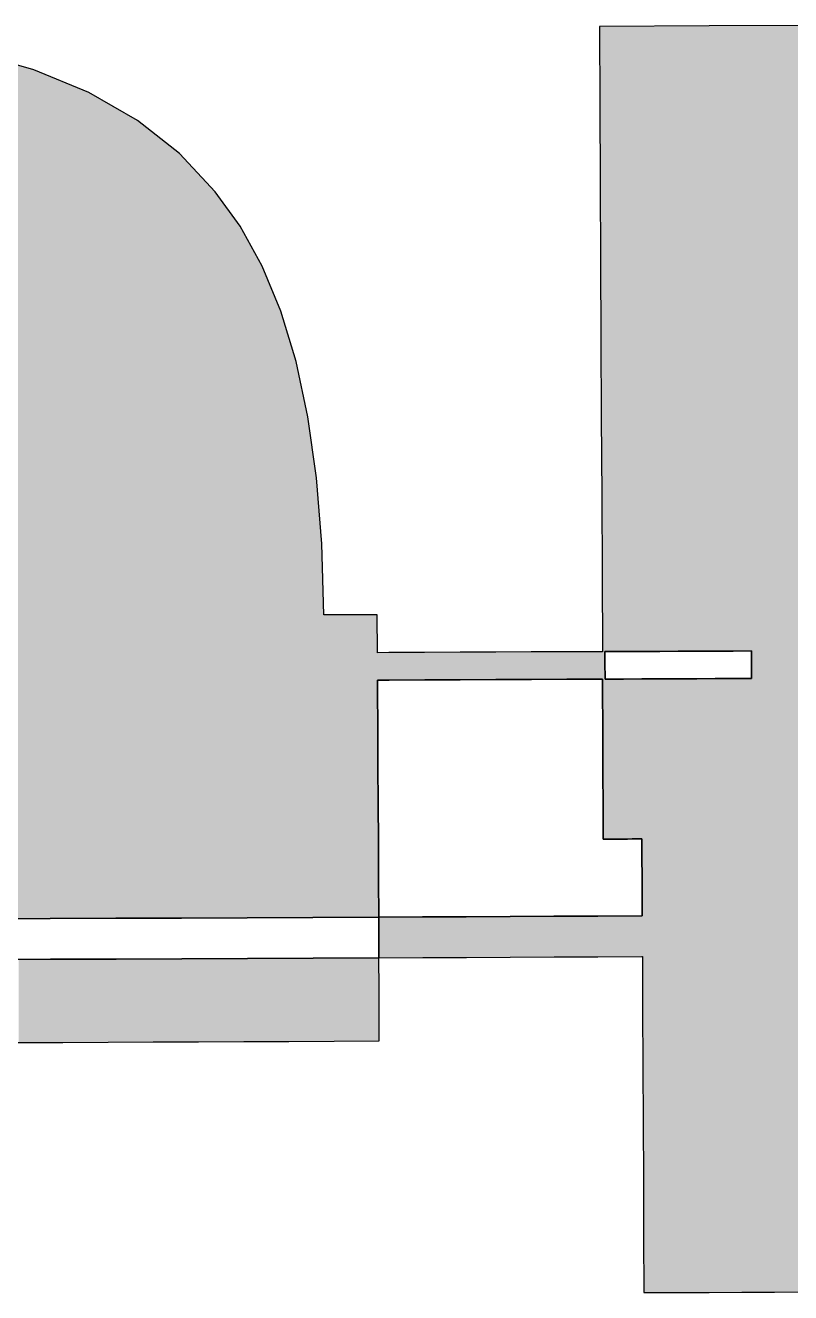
# Model space of a CAD drawing. Extents: x 4.5 to 35.8, y -15.7 to -10.4.
# Drawn here: x 8.48 to 11.63, y -15.72 to -10.49 of the extents above; entities that cross this region are included whole.
import ezdxf

# ---------------------------------------------------------------- set-up
doc = ezdxf.new("R2010")
doc.units = 0
doc.layers.add('LAYER_1', color=7, linetype='CONTINUOUS')

# ---------------------------------------------------------------- blocks, each defined once
blk = doc.blocks.new('*U3')
at = {"layer": 'LAYER_1', "color": 7}
for points in [[(8.5785, -14.6881), (8.4478, -14.3456), (8.5785, -14.345)], [(8.4478, -14.6887), (8.4478, -14.3456), (8.5785, -14.6881)], [(8.6301, -14.6879), (8.5785, -14.345), (8.6301, -14.3448)], [(8.5785, -14.6881), (8.5785, -14.345), (8.6301, -14.6879)], [(8.8166, -14.687), (8.6301, -14.3448), (8.8166, -14.3439)], [(8.6301, -14.6879), (8.6301, -14.3448), (8.8166, -14.687)], [(8.8497, -14.6869), (8.8166, -14.3439), (8.8497, -14.3438)], [(8.8166, -14.687), (8.8166, -14.3439), (8.8497, -14.6869)], [(9.0031, -14.6862), (8.8497, -14.3438), (9.0031, -14.3431)], [(8.8497, -14.6869), (8.8497, -14.3438), (9.0031, -14.6862)], [(9.1208, -14.6857), (9.0031, -14.3431), (9.1208, -14.3425)], [(9.0031, -14.6862), (9.0031, -14.3431), (9.1208, -14.6857)], [(9.1896, -14.6853), (9.1208, -14.3425), (9.1896, -14.3422)], [(9.1208, -14.6857), (9.1208, -14.3425), (9.1896, -14.6853)], [(9.3761, -14.6845), (9.1896, -14.3422), (9.3761, -14.3413)], [(9.1896, -14.6853), (9.1896, -14.3422), (9.3761, -14.6845)], [(9.3761, -14.6845), (9.3761, -14.3413), (9.392, -14.6844)], [(9.392, -14.6844), (9.3761, -14.3413), (9.392, -14.3413)], [(9.5627, -14.6837), (9.392, -14.3413), (9.5627, -14.3405)], [(9.392, -14.6844), (9.392, -14.3413), (9.5627, -14.6837)], [(9.6631, -14.6832), (9.5627, -14.3405), (9.6631, -14.34)], [(9.5627, -14.6837), (9.5627, -14.3405), (9.6631, -14.6832)], [(9.7492, -14.6828), (9.6631, -14.34), (9.7492, -14.3396)], [(9.6631, -14.6832), (9.6631, -14.34), (9.7492, -14.6828)], [(9.9343, -14.682), (9.7492, -14.3396), (9.9343, -14.3388)], [(9.7492, -14.6828), (9.7492, -14.3396), (9.9343, -14.682)], [(9.9343, -14.682), (9.9343, -14.3388), (9.9344, -14.682)], [(9.9344, -14.682), (9.9343, -14.3388), (9.9344, -14.3817)], [(9.9344, -14.682), (9.9344, -14.3817), (9.9346, -14.682)], [(9.9346, -14.682), (9.9344, -14.3817), (9.9346, -14.4246)], [(9.9346, -14.682), (9.9346, -14.4246), (9.9348, -14.682)], [(9.9348, -14.682), (9.9346, -14.4246), (9.9348, -14.4675)], [(9.9348, -14.682), (9.9348, -14.4675), (9.935, -14.682)], [(9.935, -14.682), (9.9348, -14.4675), (9.935, -14.5104)], [(9.935, -14.682), (9.935, -14.5104), (9.9352, -14.682)], [(9.9352, -14.682), (9.935, -14.5104), (9.9352, -14.5533)], [(9.9352, -14.682), (9.9352, -14.5533), (9.9353, -14.682)], [(9.9353, -14.682), (9.9352, -14.5533), (9.9353, -14.5962)], [(9.9353, -14.682), (9.9353, -14.5962), (9.9355, -14.682)], [(9.9355, -14.682), (9.9353, -14.5962), (9.9355, -14.6391)], [(9.9355, -14.682), (9.9355, -14.6391), (9.9357, -14.682)]]:
    blk.add_solid(points, dxfattribs=at)
blk = doc.blocks.new('*U4')
at = {"layer": 'LAYER_1', "color": 7}
for points in [[(10.8462, -10.816), (10.8448, -10.4933), (10.8462, -10.4933)], [(10.8462, -10.816), (10.8462, -10.4933), (10.8477, -11.1387)], [(10.8477, -11.1387), (10.8462, -10.4933), (10.8477, -10.4933)], [(10.8477, -11.1387), (10.8477, -10.4933), (10.8491, -11.4614)], [(10.8491, -11.4614), (10.8477, -10.4933), (10.8491, -10.4933)], [(10.8491, -11.4614), (10.8491, -10.4933), (10.8506, -11.7841)], [(10.8506, -11.7841), (10.8491, -10.4933), (10.8506, -10.4933)], [(10.8506, -11.7841), (10.8506, -10.4933), (10.852, -12.1068)], [(10.852, -12.1068), (10.8506, -10.4933), (10.852, -10.4933)], [(10.8535, -12.4295), (10.852, -10.4933), (10.8535, -10.4932)], [(10.852, -12.1068), (10.852, -10.4933), (10.8535, -12.4295)], [(10.8535, -12.4295), (10.8535, -10.4932), (10.8549, -12.7522)], [(10.8549, -12.7522), (10.8535, -10.4932), (10.8549, -10.4932)], [(10.8549, -12.7522), (10.8549, -10.4932), (10.8564, -13.0749)], [(10.8564, -13.0749), (10.8549, -10.4932), (10.8564, -10.4932)], [(10.8564, -13.1881), (10.8564, -10.4932), (10.8569, -13.1881)], [(10.8569, -13.1881), (10.8564, -10.4932), (10.8569, -10.4932)], [(10.8569, -13.1881), (10.8569, -10.4932), (10.8573, -13.2707)], [(10.8573, -13.2707), (10.8569, -10.4932), (10.8573, -10.4932)], [(10.8573, -13.2707), (10.8573, -10.4932), (10.8576, -13.3533)], [(10.8576, -13.3533), (10.8573, -10.4932), (10.8576, -10.4932)], [(10.8576, -13.3533), (10.8576, -10.4932), (10.858, -13.4359)], [(10.858, -13.4359), (10.8576, -10.4932), (10.858, -10.4932)], [(10.858, -13.4359), (10.858, -10.4932), (10.8584, -13.5184)], [(10.8584, -13.5184), (10.858, -10.4932), (10.8584, -10.4932)], [(10.8584, -13.5184), (10.8584, -10.4932), (10.8588, -13.601)], [(10.8588, -13.601), (10.8584, -10.4932), (10.8588, -10.4932)], [(10.8588, -13.601), (10.8588, -10.4932), (10.8592, -13.6836)], [(10.8592, -13.6836), (10.8588, -10.4932), (10.8592, -10.4932)], [(10.8592, -13.6836), (10.8592, -10.4932), (10.8595, -13.7662)], [(10.8595, -13.7662), (10.8592, -10.4932), (10.8595, -10.4932)], [(10.8595, -13.7662), (10.8595, -10.4932), (10.8599, -13.8488)], [(10.8599, -13.8488), (10.8595, -10.4932), (10.8599, -10.4932)], [(10.8599, -13.8488), (10.8599, -10.4932), (10.8666, -13.8487)], [(10.8666, -13.8487), (10.8599, -10.4932), (10.8666, -10.4932)], [(10.8666, -13.0746), (10.8666, -10.4932), (10.8668, -13.0746)], [(10.8668, -13.0746), (10.8666, -10.4932), (10.8668, -10.4932)], [(10.8668, -13.0746), (10.8668, -10.4932), (10.8668, -13.0746)], [(10.8668, -13.0746), (10.8668, -10.4932), (10.8668, -10.4932)], [(10.8668, -13.0746), (10.8668, -10.4932), (10.867, -13.0746)], [(10.867, -13.0746), (10.8668, -10.4932), (10.867, -10.4932)], [(10.867, -13.0746), (10.867, -10.4932), (10.867, -13.0746)], [(10.867, -13.0746), (10.867, -10.4932), (10.867, -10.4932)], [(10.867, -13.0746), (10.867, -10.4932), (10.8671, -13.0746)], [(10.8671, -13.0746), (10.867, -10.4932), (10.8671, -10.4932)], [(10.8671, -13.0746), (10.8671, -10.4932), (10.8673, -13.0746)], [(10.8673, -13.0746), (10.8671, -10.4932), (10.8673, -10.4932)], [(10.8673, -13.0746), (10.8673, -10.4932), (10.8673, -13.0746)], [(10.8673, -13.0746), (10.8673, -10.4932), (10.8673, -10.4932)], [(10.8673, -13.0746), (10.8673, -10.4932), (10.8674, -13.0746)], [(10.8674, -13.0746), (10.8673, -10.4932), (10.8674, -10.4932)], [(10.8798, -13.0746), (10.8674, -10.4932), (10.8798, -10.4931)], [(10.8674, -13.0746), (10.8674, -10.4932), (10.8798, -13.0746)], [(10.8997, -13.0745), (10.8798, -10.4931), (10.8997, -10.493)], [(10.8798, -13.0746), (10.8798, -10.4931), (10.8997, -13.0745)], [(10.9196, -13.0744), (10.8997, -10.493), (10.9196, -10.4929)], [(10.8997, -13.0745), (10.8997, -10.493), (10.9196, -13.0744)], [(10.9395, -13.0743), (10.9196, -10.4929), (10.9395, -10.4928)], [(10.9196, -13.0744), (10.9196, -10.4929), (10.9395, -13.0743)], [(10.9395, -13.0743), (10.9395, -10.4928), (10.9423, -13.0743)], [(10.9423, -13.0743), (10.9395, -10.4928), (10.9423, -10.4928)], [(10.9423, -13.0743), (10.9423, -10.4928), (10.9431, -13.0743)], [(10.9431, -13.0743), (10.9423, -10.4928), (10.9431, -10.4928)], [(10.9431, -13.0743), (10.9431, -10.4928), (10.9594, -13.0742)], [(10.9594, -13.0742), (10.9431, -10.4928), (10.9594, -10.4928)], [(10.9792, -13.0742), (10.9594, -10.4928), (10.9792, -10.4927)], [(10.9594, -13.0742), (10.9594, -10.4928), (10.9792, -13.0742)], [(10.9991, -13.0741), (10.9792, -10.4927), (10.9991, -10.4926)], [(10.9792, -13.0742), (10.9792, -10.4927), (10.9991, -13.0741)], [(11.0179, -13.074), (10.9991, -10.4926), (11.0179, -10.4925)], [(10.9991, -13.0741), (10.9991, -10.4926), (11.0179, -13.074)], [(11.0179, -13.074), (11.0179, -10.4925), (11.018, -13.074)], [(11.018, -13.074), (11.0179, -10.4925), (11.018, -10.4925)], [(11.018, -13.074), (11.018, -10.4925), (11.0187, -13.074)], [(11.0187, -13.074), (11.018, -10.4925), (11.0187, -10.4925)], [(11.0187, -13.074), (11.0187, -10.4925), (11.0188, -13.074)], [(11.0188, -13.074), (11.0187, -10.4925), (11.0188, -10.4925)], [(11.0188, -13.074), (11.0188, -10.4925), (11.019, -13.074)], [(11.019, -13.074), (11.0188, -10.4925), (11.019, -10.4925)], [(11.019, -13.074), (11.019, -10.4925), (11.0201, -13.074)], [(11.0201, -13.074), (11.019, -10.4925), (11.0201, -10.4925)], [(11.0201, -13.074), (11.0201, -10.4925), (11.0205, -13.074)], [(11.0205, -13.074), (11.0201, -10.4925), (11.0205, -10.4925)], [(11.0205, -13.074), (11.0205, -10.4925), (11.0213, -13.074)], [(11.0213, -13.074), (11.0205, -10.4925), (11.0213, -10.4925)], [(11.0213, -13.074), (11.0213, -10.4925), (11.0223, -13.074)], [(11.0223, -13.074), (11.0213, -10.4925), (11.0223, -10.4925)], [(11.0223, -13.074), (11.0223, -10.4925), (11.0233, -13.074)], [(11.0233, -13.074), (11.0223, -10.4925), (11.0233, -10.4925)], [(11.0233, -13.074), (11.0233, -10.4925), (11.0244, -13.074)], [(11.0244, -13.074), (11.0233, -10.4925), (11.0244, -10.4925)], [(11.0244, -13.074), (11.0244, -10.4925), (11.0255, -13.074)], [(11.0255, -13.074), (11.0244, -10.4925), (11.0255, -10.4925)], [(11.0266, -13.0739), (11.0255, -10.4925), (11.0266, -10.4924)], [(11.0255, -13.074), (11.0255, -10.4925), (11.0266, -13.0739)], [(11.0266, -13.0739), (11.0266, -10.4924), (11.0276, -13.0739)], [(11.0276, -13.0739), (11.0266, -10.4924), (11.0276, -10.4924)], [(11.0935, -13.0736), (11.0276, -10.4924), (11.0935, -10.4921)], [(11.0276, -13.0739), (11.0276, -10.4924), (11.0935, -13.0736)], [(11.0935, -13.0736), (11.0935, -10.4921), (11.0943, -13.0736)], [(11.0943, -13.0736), (11.0935, -10.4921), (11.0943, -10.4921)], [(11.1622, -13.0733), (11.0943, -10.4921), (11.1622, -10.4918)], [(11.0943, -13.0736), (11.0943, -10.4921), (11.1622, -13.0733)], [(11.1622, -13.0733), (11.1622, -10.4918), (11.1692, -13.0733)], [(11.1692, -13.0733), (11.1622, -10.4918), (11.1692, -10.4918)], [(11.1692, -13.0733), (11.1692, -10.4918), (11.1699, -13.0733)], [(11.1699, -13.0733), (11.1692, -10.4918), (11.1699, -10.4918)], [(11.2448, -13.073), (11.1699, -10.4918), (11.2448, -10.4914)], [(11.1699, -13.0733), (11.1699, -10.4918), (11.2448, -13.073)], [(11.2448, -13.073), (11.2448, -10.4914), (11.2456, -13.073)], [(11.2456, -13.073), (11.2448, -10.4914), (11.2456, -10.4914)], [(11.2968, -13.0728), (11.2456, -10.4914), (11.2968, -10.4912)], [(11.2456, -13.073), (11.2456, -10.4914), (11.2968, -13.0728)], [(11.2968, -13.0728), (11.2968, -10.4912), (11.2973, -13.0728)], [(11.2973, -13.0728), (11.2968, -10.4912), (11.2973, -10.4912)], [(11.3204, -13.0727), (11.2973, -10.4912), (11.3204, -10.4911)], [(11.2973, -13.0728), (11.2973, -10.4912), (11.3204, -13.0727)], [(11.3204, -13.0727), (11.3204, -10.4911), (11.3212, -13.0726)], [(11.3212, -13.0726), (11.3204, -10.4911), (11.3212, -10.4911)], [(11.3961, -13.0723), (11.3212, -10.4911), (11.3961, -10.4907)], [(11.3212, -13.0726), (11.3212, -10.4911), (11.3961, -13.0723)], [(11.3961, -13.0723), (11.3961, -10.4907), (11.3968, -13.0723)], [(11.3968, -13.0723), (11.3961, -10.4907), (11.3968, -10.4907)], [(11.4314, -13.0722), (11.3968, -10.4907), (11.4314, -10.4906)], [(11.3968, -13.0723), (11.3968, -10.4907), (11.4314, -13.0722)], [(11.4717, -13.072), (11.4314, -10.4906), (11.4717, -10.4904)], [(11.4314, -13.0722), (11.4314, -10.4906), (11.4717, -13.072)], [(11.4717, -13.072), (11.4717, -10.4904), (11.4718, -13.0862)], [(11.4718, -13.0862), (11.4717, -10.4904), (11.4718, -10.4904)], [(11.4718, -13.0862), (11.4718, -10.4904), (11.4719, -13.1004)], [(11.4719, -13.1004), (11.4718, -10.4904), (11.4719, -10.4904)], [(11.4719, -13.1004), (11.4719, -10.4904), (11.472, -13.1145)], [(11.472, -13.1145), (11.4719, -10.4904), (11.472, -10.4904)], [(11.472, -13.1145), (11.472, -10.4904), (11.4721, -13.1287)], [(11.4721, -13.1287), (11.472, -10.4904), (11.4721, -10.4904)], [(11.4721, -13.1287), (11.4721, -10.4904), (11.4722, -13.1429)], [(11.4722, -13.1429), (11.4721, -10.4904), (11.4722, -10.4904)], [(11.4722, -13.1429), (11.4722, -10.4904), (11.4723, -13.1571)], [(11.4723, -13.1571), (11.4722, -10.4904), (11.4723, -10.4904)], [(11.4723, -13.1571), (11.4723, -10.4904), (11.4724, -13.1713)], [(11.4724, -13.1713), (11.4723, -10.4904), (11.4724, -10.4904)], [(11.566, -15.7187), (11.4724, -10.4904), (11.566, -10.49)], [(11.4724, -13.1713), (11.4724, -10.4904), (11.4724, -13.1855)], [(11.4724, -13.1855), (11.4724, -10.4904), (11.4724, -10.4904)], [(11.4724, -15.7191), (11.4724, -10.4904), (11.566, -15.7187)], [(11.7006, -15.7181), (11.566, -10.49), (11.7006, -10.4893)], [(11.566, -15.7187), (11.566, -10.49), (11.7006, -15.7181)], [(8.4405, -14.1776), (8.4405, -10.6531), (8.5098, -14.1773)], [(8.5098, -14.1773), (8.4405, -10.6531), (8.5098, -10.6729)], [(8.5098, -14.1773), (8.5098, -10.6729), (8.5776, -14.177)], [(8.5776, -14.177), (8.5098, -10.6729), (8.5776, -10.7009)], [(8.5776, -14.177), (8.5776, -10.7009), (8.7376, -14.1762)], [(8.7376, -14.1762), (8.5776, -10.7009), (8.7376, -10.7669)], [(8.7376, -14.1762), (8.7376, -10.7669), (8.8487, -14.1757)], [(8.8487, -14.1757), (8.7376, -10.7669), (8.8487, -10.8306)], [(8.8487, -14.1757), (8.8487, -10.8306), (8.9383, -14.1753)], [(8.9383, -14.1753), (8.8487, -10.8306), (8.9383, -10.8821)], [(8.9383, -14.1753), (8.9383, -10.8821), (9.1119, -14.1745)], [(9.1119, -14.1745), (8.9383, -10.8821), (9.1119, -11.0184)], [(9.1119, -14.1745), (9.1119, -11.0184), (9.1199, -14.1745)], [(9.1199, -14.1745), (9.1119, -11.0184), (9.1199, -11.027)], [(9.1199, -14.1745), (9.1199, -11.027), (9.2583, -14.1738)], [(9.2583, -14.1738), (9.1199, -11.027), (9.2583, -11.176)], [(9.2583, -14.1738), (9.2583, -11.176), (9.3623, -14.1733)], [(9.3623, -14.1733), (9.2583, -11.176), (9.3623, -11.3187)], [(9.3623, -14.1733), (9.3623, -11.3187), (9.391, -14.1732)], [(9.391, -14.1732), (9.3623, -11.3187), (9.391, -11.371)], [(9.391, -14.1732), (9.391, -11.371), (9.4525, -14.1729)], [(9.4525, -14.1729), (9.391, -11.371), (9.4525, -11.4831)], [(9.4525, -14.1729), (9.4525, -11.4831), (9.5292, -14.1725)], [(9.5292, -14.1725), (9.4525, -11.4831), (9.5292, -11.6691)], [(9.5292, -14.1725), (9.5292, -11.6691), (9.5921, -14.1722)], [(9.5921, -14.1722), (9.5292, -11.6691), (9.5921, -11.8766)], [(9.5921, -14.1722), (9.5921, -11.8766), (9.6414, -14.172)], [(9.6414, -14.172), (9.5921, -11.8766), (9.6414, -12.1058)], [(9.6414, -14.172), (9.6414, -12.1058), (9.6621, -14.1719)], [(9.6621, -14.1719), (9.6414, -12.1058), (9.6621, -12.2515)], [(9.6621, -14.1719), (9.6621, -12.2515), (9.677, -14.1718)], [(9.677, -14.1718), (9.6621, -12.2515), (9.677, -12.3566)], [(9.677, -14.1718), (9.677, -12.3566), (9.699, -14.1717)], [(9.699, -14.1717), (9.677, -12.3566), (9.699, -12.6291)], [(9.699, -14.1717), (9.699, -12.6291), (9.7072, -14.1717)], [(9.7072, -14.1717), (9.699, -12.6291), (9.7072, -12.9232)], [(9.7347, -14.1716), (9.7072, -12.9232), (9.7347, -12.923)], [(9.7623, -14.1714), (9.7347, -12.923), (9.7623, -12.9229)], [(9.7347, -14.1716), (9.7347, -12.923), (9.7623, -14.1714)], [(9.7898, -14.1713), (9.7623, -12.9229), (9.7898, -12.9228)], [(9.7623, -14.1714), (9.7623, -12.9229), (9.7898, -14.1713)], [(9.8174, -14.1712), (9.7898, -12.9228), (9.8174, -12.9227)], [(9.7898, -14.1713), (9.7898, -12.9228), (9.8174, -14.1712)], [(9.8449, -14.1711), (9.8174, -12.9227), (9.8449, -12.9225)], [(9.8174, -14.1712), (9.8174, -12.9227), (9.8449, -14.1711)], [(9.8725, -14.1709), (9.8449, -12.9225), (9.8725, -12.9224)], [(9.8449, -14.1711), (9.8449, -12.9225), (9.8725, -14.1709)], [(9.9, -14.1708), (9.8725, -12.9224), (9.9, -12.9223)], [(9.8725, -14.1709), (9.8725, -12.9224), (9.9, -14.1708)], [(9.9276, -14.1707), (9.9, -12.9223), (9.9276, -12.9222)], [(9.9, -14.1708), (9.9, -12.9223), (9.9276, -14.1707)], [(9.9276, -14.1707), (9.9276, -12.9222), (9.9283, -14.1707)], [(9.9283, -14.1707), (9.9276, -12.9222), (9.9283, -13.0782)], [(9.7072, -14.1717), (9.7072, -12.9232), (9.7347, -14.1716)], [(9.9283, -14.1707), (9.9283, -13.0791), (9.9288, -14.1707)], [(9.9288, -14.1707), (9.9283, -13.0791), (9.9288, -13.0791)], [(9.9288, -13.1925), (9.9288, -13.0791), (9.929, -13.1925)], [(9.929, -13.1925), (9.9288, -13.0791), (9.929, -13.0791)], [(9.929, -13.1925), (9.929, -13.0791), (9.9297, -13.1925)], [(9.9297, -13.1925), (9.929, -13.0791), (9.9297, -13.0791)], [(9.9297, -13.1925), (9.9297, -13.0791), (9.9304, -13.1925)], [(9.9304, -13.1925), (9.9297, -13.0791), (9.9304, -13.0791)], [(9.9304, -13.1925), (9.9304, -13.0791), (9.9311, -13.1925)], [(9.9311, -13.1925), (9.9304, -13.0791), (9.9311, -13.0791)], [(9.9311, -13.1925), (9.9311, -13.0791), (9.9318, -13.1925)], [(9.9318, -13.1925), (9.9311, -13.0791), (9.9318, -13.0791)], [(9.9325, -13.1925), (9.9318, -13.0791), (9.9325, -13.079)], [(9.9318, -13.1925), (9.9318, -13.0791), (9.9325, -13.1925)], [(9.9325, -13.1925), (9.9325, -13.079), (9.9332, -13.1925)], [(9.9332, -13.1925), (9.9325, -13.079), (9.9332, -13.079)], [(9.9332, -13.1925), (9.9332, -13.079), (9.9334, -13.1925)], [(9.9334, -13.1925), (9.9332, -13.079), (9.9334, -13.079)], [(9.9334, -13.1925), (9.9334, -13.079), (9.9335, -13.1925)], [(9.9335, -13.1925), (9.9334, -13.079), (9.9335, -13.079)], [(9.9335, -13.1925), (9.9335, -13.079), (9.9336, -13.1925)], [(9.9336, -13.1925), (9.9335, -13.079), (9.9336, -13.079)], [(9.9336, -13.1925), (9.9336, -13.079), (9.9337, -13.1925)], [(9.9337, -13.1925), (9.9336, -13.079), (9.9337, -13.079)], [(9.9337, -13.1925), (9.9337, -13.079), (9.9339, -13.1925)], [(9.9339, -13.1925), (9.9337, -13.079), (9.9339, -13.079)], [(9.9339, -13.1925), (9.9339, -13.079), (9.934, -13.1925)], [(9.934, -13.1925), (9.9339, -13.079), (9.934, -13.079)], [(9.934, -13.1925), (9.934, -13.079), (9.9341, -13.1925)], [(9.9341, -13.1925), (9.934, -13.079), (9.9341, -13.079)], [(9.9341, -13.1925), (9.9341, -13.079), (9.9343, -13.1925)], [(9.9343, -13.1925), (9.9341, -13.079), (9.9343, -13.079)], [(9.9755, -13.1923), (9.9343, -13.079), (9.9755, -13.0789)], [(9.9343, -13.1925), (9.9343, -13.079), (9.9755, -13.1923)], [(9.9762, -13.1923), (9.9755, -13.0789), (9.9762, -13.0788)], [(9.9755, -13.1923), (9.9755, -13.0789), (9.9762, -13.1923)], [(10.114, -13.1916), (9.9762, -13.0788), (10.114, -13.0782)], [(9.9762, -13.1923), (9.9762, -13.0788), (10.114, -13.1916)], [(10.114, -13.1916), (10.114, -13.0782), (10.115, -13.1916)], [(10.115, -13.1916), (10.114, -13.0782), (10.115, -13.0782)], [(10.115, -13.1916), (10.115, -13.0782), (10.1223, -13.1916)], [(10.1223, -13.1916), (10.115, -13.0782), (10.1223, -13.0782)], [(10.1223, -13.1916), (10.1223, -13.0782), (10.123, -13.1916)], [(10.123, -13.1916), (10.1223, -13.0782), (10.123, -13.0782)], [(10.2692, -13.1909), (10.123, -13.0782), (10.2692, -13.0775)], [(10.123, -13.1916), (10.123, -13.0782), (10.2692, -13.1909)], [(10.2692, -13.1909), (10.2692, -13.0775), (10.2698, -13.1909)], [(10.2698, -13.1909), (10.2692, -13.0775), (10.2698, -13.0775)], [(10.2948, -13.1908), (10.2698, -13.0775), (10.2948, -13.0774)], [(10.2698, -13.1909), (10.2698, -13.0775), (10.2948, -13.1908)], [(10.2948, -13.1908), (10.2948, -13.0774), (10.2958, -13.1908)], [(10.2958, -13.1908), (10.2948, -13.0774), (10.2958, -13.0774)], [(10.416, -13.1902), (10.2958, -13.0774), (10.416, -13.0769)], [(10.2958, -13.1908), (10.2958, -13.0774), (10.416, -13.1902)], [(10.4166, -13.1902), (10.416, -13.0769), (10.4166, -13.0768)], [(10.416, -13.1902), (10.416, -13.0769), (10.4166, -13.1902)], [(10.4756, -13.1899), (10.4166, -13.0768), (10.4756, -13.0766)], [(10.4166, -13.1902), (10.4166, -13.0768), (10.4756, -13.1899)], [(10.4756, -13.1899), (10.4756, -13.0766), (10.4765, -13.1899)], [(10.4765, -13.1899), (10.4756, -13.0766), (10.4765, -13.0766)], [(10.5628, -13.1895), (10.4765, -13.0766), (10.5628, -13.0762)], [(10.4765, -13.1899), (10.4765, -13.0766), (10.5628, -13.1895)], [(10.5628, -13.1895), (10.5628, -13.0762), (10.5634, -13.1895)], [(10.5634, -13.1895), (10.5628, -13.0762), (10.5634, -13.0762)], [(10.6564, -13.1891), (10.5634, -13.0762), (10.6564, -13.0758)], [(10.5634, -13.1895), (10.5634, -13.0762), (10.6564, -13.1891)], [(10.6564, -13.1891), (10.6564, -13.0758), (10.6573, -13.1891)], [(10.6573, -13.1891), (10.6564, -13.0758), (10.6573, -13.0758)], [(10.7096, -13.1888), (10.6573, -13.0758), (10.7096, -13.0755)], [(10.6573, -13.1891), (10.6573, -13.0758), (10.7096, -13.1888)], [(10.7096, -13.1888), (10.7096, -13.0755), (10.7101, -13.1888)], [(10.7101, -13.1888), (10.7096, -13.0755), (10.7101, -13.0755)], [(10.8372, -13.1882), (10.7101, -13.0755), (10.8372, -13.075)], [(10.7101, -13.1888), (10.7101, -13.0755), (10.8372, -13.1882)], [(10.8372, -13.1882), (10.8372, -13.075), (10.8381, -13.1882)], [(10.8381, -13.1882), (10.8372, -13.075), (10.8381, -13.075)], [(10.8448, -13.1882), (10.8381, -13.075), (10.8448, -13.0749)], [(10.8381, -13.1882), (10.8381, -13.075), (10.8448, -13.1882)], [(10.8448, -13.1882), (10.8448, -13.0749), (10.8462, -13.1882)], [(10.8462, -13.1882), (10.8448, -13.0749), (10.8462, -13.0749)], [(10.8462, -13.1882), (10.8462, -13.0749), (10.8477, -13.1882)], [(10.8477, -13.1882), (10.8462, -13.0749), (10.8477, -13.0749)], [(10.8477, -13.1882), (10.8477, -13.0749), (10.8491, -13.1882)], [(10.8491, -13.1882), (10.8477, -13.0749), (10.8491, -13.0749)], [(10.8491, -13.1882), (10.8491, -13.0749), (10.8506, -13.1882)], [(10.8506, -13.1882), (10.8491, -13.0749), (10.8506, -13.0749)], [(10.8506, -13.1882), (10.8506, -13.0749), (10.852, -13.1881)], [(10.852, -13.1881), (10.8506, -13.0749), (10.852, -13.0749)], [(10.852, -13.1881), (10.852, -13.0749), (10.8535, -13.1881)], [(10.8535, -13.1881), (10.852, -13.0749), (10.8535, -13.0749)], [(10.8535, -13.1881), (10.8535, -13.0749), (10.8549, -13.1881)], [(10.8549, -13.1881), (10.8535, -13.0749), (10.8549, -13.0749)], [(10.8549, -13.1881), (10.8549, -13.0749), (10.8564, -13.1881)], [(10.8564, -13.1881), (10.8549, -13.0749), (10.8564, -13.0749)], [(10.8666, -13.8487), (10.8666, -13.0746), (10.8668, -13.8487)], [(10.8668, -13.8487), (10.8666, -13.0746), (10.8668, -13.0888)], [(10.8668, -13.8487), (10.8668, -13.0888), (10.8668, -13.8487)], [(10.8668, -13.8487), (10.8668, -13.0888), (10.8668, -13.103)], [(10.8668, -13.8487), (10.8668, -13.103), (10.867, -13.8487)], [(10.867, -13.8487), (10.8668, -13.103), (10.867, -13.1172)], [(10.867, -13.8487), (10.867, -13.1172), (10.867, -13.8487)], [(10.867, -13.8487), (10.867, -13.1172), (10.867, -13.1314)], [(10.867, -13.8487), (10.867, -13.1314), (10.8671, -13.8487)], [(10.8671, -13.8487), (10.867, -13.1314), (10.8671, -13.1456)], [(10.8671, -13.8487), (10.8671, -13.1456), (10.8673, -13.8487)], [(10.8673, -13.8487), (10.8671, -13.1456), (10.8673, -13.1597)], [(10.8673, -13.8487), (10.8673, -13.1597), (10.8673, -13.8487)], [(10.8673, -13.8487), (10.8673, -13.1597), (10.8673, -13.1739)], [(10.8673, -13.8487), (10.8673, -13.1739), (10.8674, -13.8487)], [(10.8674, -13.8487), (10.8673, -13.1739), (10.8674, -13.1881)], [(9.9288, -14.1707), (9.9288, -13.1925), (9.929, -14.1707)], [(9.929, -14.1707), (9.9288, -13.1925), (9.929, -13.2343)], [(9.929, -14.1707), (9.929, -13.2343), (9.9297, -14.1707)], [(9.9297, -14.1707), (9.929, -13.2343), (9.9297, -13.3903)], [(10.8674, -13.8487), (10.8674, -13.1881), (10.8798, -13.8487)], [(10.8798, -13.8487), (10.8674, -13.1881), (10.8798, -13.1881)], [(10.8997, -13.8486), (10.8798, -13.1881), (10.8997, -13.188)], [(10.8798, -13.8487), (10.8798, -13.1881), (10.8997, -13.8486)], [(10.9196, -13.8485), (10.8997, -13.188), (10.9196, -13.1879)], [(10.8997, -13.8486), (10.8997, -13.188), (10.9196, -13.8485)], [(10.9395, -13.8484), (10.9196, -13.1879), (10.9395, -13.1878)], [(10.9196, -13.8485), (10.9196, -13.1879), (10.9395, -13.8484)], [(10.9395, -13.8484), (10.9395, -13.1878), (10.9423, -13.8484)], [(10.9423, -13.8484), (10.9395, -13.1878), (10.9423, -13.1878)], [(10.9423, -13.8484), (10.9423, -13.1878), (10.9431, -13.8484)], [(10.9431, -13.8484), (10.9423, -13.1878), (10.9431, -13.1878)], [(10.9594, -13.8483), (10.9431, -13.1878), (10.9594, -13.1877)], [(10.9431, -13.8484), (10.9431, -13.1878), (10.9594, -13.8483)], [(10.9792, -13.8482), (10.9594, -13.1877), (10.9792, -13.1876)], [(10.9594, -13.8483), (10.9594, -13.1877), (10.9792, -13.8482)], [(10.9991, -13.8481), (10.9792, -13.1876), (10.9991, -13.1875)], [(10.9792, -13.8482), (10.9792, -13.1876), (10.9991, -13.8481)], [(11.0179, -13.848), (10.9991, -13.1875), (11.0179, -13.1874)], [(10.9991, -13.8481), (10.9991, -13.1875), (11.0179, -13.848)], [(11.0179, -13.848), (11.0179, -13.1874), (11.018, -13.848)], [(11.018, -13.848), (11.0179, -13.1874), (11.018, -13.1874)], [(11.018, -13.848), (11.018, -13.1874), (11.0187, -13.848)], [(11.0187, -13.848), (11.018, -13.1874), (11.0187, -13.1874)], [(11.0187, -13.848), (11.0187, -13.1874), (11.0188, -13.848)], [(11.0188, -13.848), (11.0187, -13.1874), (11.0188, -13.1874)], [(11.0188, -13.848), (11.0188, -13.1874), (11.019, -13.848)], [(11.019, -13.848), (11.0188, -13.1874), (11.019, -13.1874)], [(11.019, -13.848), (11.019, -13.1874), (11.0201, -14.0822)], [(11.0201, -14.0822), (11.019, -13.1874), (11.0201, -13.1874)], [(11.0201, -14.0822), (11.0201, -13.1874), (11.0205, -14.1658)], [(11.0205, -14.1658), (11.0201, -13.1874), (11.0205, -13.1874)], [(11.0205, -14.3337), (11.0205, -13.1874), (11.0213, -14.3337)], [(11.0213, -14.3337), (11.0205, -13.1874), (11.0213, -13.1874)], [(11.0213, -14.3337), (11.0213, -13.1874), (11.0223, -14.5504)], [(11.0223, -14.5504), (11.0213, -13.1874), (11.0223, -13.1874)], [(11.0223, -14.5504), (11.0223, -13.1874), (11.0233, -14.7846)], [(11.0233, -14.7846), (11.0223, -13.1874), (11.0233, -13.1874)], [(11.0233, -14.7846), (11.0233, -13.1874), (11.0244, -15.0187)], [(11.0244, -15.0187), (11.0233, -13.1874), (11.0244, -13.1874)], [(11.0244, -15.0187), (11.0244, -13.1874), (11.0255, -15.2529)], [(11.0255, -15.2529), (11.0244, -13.1874), (11.0255, -13.1874)], [(11.0255, -15.2529), (11.0255, -13.1874), (11.0266, -15.487)], [(11.0266, -15.487), (11.0255, -13.1874), (11.0266, -13.1874)], [(11.0266, -15.487), (11.0266, -13.1874), (11.0276, -15.7211)], [(11.0276, -15.7211), (11.0266, -13.1874), (11.0276, -13.1874)], [(11.0935, -15.7208), (11.0276, -13.1874), (11.0935, -13.1871)], [(11.0276, -15.7211), (11.0276, -13.1874), (11.0935, -15.7208)], [(11.0935, -15.7208), (11.0935, -13.1871), (11.0943, -15.7208)], [(11.0943, -15.7208), (11.0935, -13.1871), (11.0943, -13.1871)], [(11.1622, -15.7205), (11.0943, -13.1871), (11.1622, -13.1868)], [(11.0943, -15.7208), (11.0943, -13.1871), (11.1622, -15.7205)], [(11.1622, -15.7205), (11.1622, -13.1868), (11.1692, -15.7205)], [(11.1692, -15.7205), (11.1622, -13.1868), (11.1692, -13.1868)], [(11.1692, -15.7205), (11.1692, -13.1868), (11.1699, -15.7205)], [(11.1699, -15.7205), (11.1692, -13.1868), (11.1699, -13.1868)], [(11.2448, -15.7201), (11.1699, -13.1868), (11.2448, -13.1865)], [(11.1699, -15.7205), (11.1699, -13.1868), (11.2448, -15.7201)], [(11.2456, -15.7201), (11.2448, -13.1865), (11.2456, -13.1864)], [(11.2448, -15.7201), (11.2448, -13.1865), (11.2456, -15.7201)], [(11.2968, -15.7199), (11.2456, -13.1864), (11.2968, -13.1862)], [(11.2456, -15.7201), (11.2456, -13.1864), (11.2968, -15.7199)], [(11.2968, -15.7199), (11.2968, -13.1862), (11.2973, -15.7199)], [(11.2973, -15.7199), (11.2968, -13.1862), (11.2973, -13.1862)], [(11.3204, -15.7198), (11.2973, -13.1862), (11.3204, -13.1861)], [(11.2973, -15.7199), (11.2973, -13.1862), (11.3204, -15.7198)], [(11.3204, -15.7198), (11.3204, -13.1861), (11.3212, -15.7198)], [(11.3212, -15.7198), (11.3204, -13.1861), (11.3212, -13.1861)], [(11.3961, -15.7195), (11.3212, -13.1861), (11.3961, -13.1858)], [(11.3212, -15.7198), (11.3212, -13.1861), (11.3961, -15.7195)], [(11.3961, -15.7195), (11.3961, -13.1858), (11.3968, -15.7195)], [(11.3968, -15.7195), (11.3961, -13.1858), (11.3968, -13.1858)], [(11.4314, -15.7193), (11.3968, -13.1858), (11.4314, -13.1856)], [(11.3968, -15.7195), (11.3968, -13.1858), (11.4314, -15.7193)], [(11.4717, -15.7191), (11.4314, -13.1856), (11.4717, -13.1855)], [(11.4314, -15.7193), (11.4314, -13.1856), (11.4717, -15.7191)], [(11.4717, -15.7191), (11.4717, -13.1855), (11.4718, -15.7191)], [(11.4718, -15.7191), (11.4717, -13.1855), (11.4718, -13.1855)], [(11.4718, -15.7191), (11.4718, -13.1855), (11.4719, -15.7191)], [(11.4719, -15.7191), (11.4718, -13.1855), (11.4719, -13.1855)], [(11.4719, -15.7191), (11.4719, -13.1855), (11.472, -15.7191)], [(11.472, -15.7191), (11.4719, -13.1855), (11.472, -13.1855)], [(11.472, -15.7191), (11.472, -13.1855), (11.4721, -15.7191)], [(11.4721, -15.7191), (11.472, -13.1855), (11.4721, -13.1855)], [(11.4721, -15.7191), (11.4721, -13.1855), (11.4722, -15.7191)], [(11.4722, -15.7191), (11.4721, -13.1855), (11.4722, -13.1855)], [(11.4722, -15.7191), (11.4722, -13.1855), (11.4723, -15.7191)], [(11.4723, -15.7191), (11.4722, -13.1855), (11.4723, -13.1855)], [(11.4723, -15.7191), (11.4723, -13.1855), (11.4724, -15.7191)], [(11.4724, -15.7191), (11.4723, -13.1855), (11.4724, -13.1855)], [(11.4724, -15.7191), (11.4724, -13.1855), (11.4724, -15.7191)], [(11.4724, -15.7191), (11.4724, -13.1855), (11.4724, -13.1855)], [(9.9297, -14.1707), (9.9297, -13.3903), (9.9304, -14.1707)], [(9.9304, -14.1707), (9.9297, -13.3903), (9.9304, -13.5464)], [(9.9304, -14.1707), (9.9304, -13.5464), (9.9311, -14.1707)], [(9.9311, -14.1707), (9.9304, -13.5464), (9.9311, -13.7025)], [(9.9311, -14.1707), (9.9311, -13.7025), (9.9318, -14.1707)], [(9.9318, -14.1707), (9.9311, -13.7025), (9.9318, -13.8585)], [(9.9318, -14.1707), (9.9318, -13.8585), (9.9325, -14.1706)], [(9.9325, -14.1706), (9.9318, -13.8585), (9.9325, -14.0146)], [(9.9325, -14.1706), (9.9325, -14.0146), (9.9332, -14.1706)], [(9.9334, -14.1917), (9.9332, -14.1706), (9.9334, -14.1706)], [(9.9334, -14.1917), (9.9334, -14.1706), (9.9335, -14.2127)], [(9.9335, -14.2127), (9.9334, -14.1706), (9.9335, -14.1706)], [(9.9335, -14.2127), (9.9335, -14.1706), (9.9336, -14.2337)], [(9.9336, -14.2337), (9.9335, -14.1706), (9.9336, -14.1706)], [(9.9336, -14.2337), (9.9336, -14.1706), (9.9337, -14.2547)], [(9.9337, -14.2547), (9.9336, -14.1706), (9.9337, -14.1706)], [(9.9337, -14.2547), (9.9337, -14.1706), (9.9339, -14.2757)], [(9.9339, -14.2757), (9.9337, -14.1706), (9.9339, -14.1706)], [(9.9339, -14.2757), (9.9339, -14.1706), (9.934, -14.2968)], [(9.934, -14.2968), (9.9339, -14.1706), (9.934, -14.1706)], [(9.934, -14.2968), (9.934, -14.1706), (9.9341, -14.3178)], [(9.9341, -14.3178), (9.934, -14.1706), (9.9341, -14.1706)], [(9.9341, -14.3178), (9.9341, -14.1706), (9.9343, -14.3388)], [(9.9343, -14.3388), (9.9341, -14.1706), (9.9343, -14.1706)], [(9.9755, -14.3386), (9.9343, -14.1706), (9.9755, -14.1705)], [(9.9343, -14.3388), (9.9343, -14.1706), (9.9755, -14.3386)], [(9.9755, -14.3386), (9.9755, -14.1705), (9.9762, -14.3386)], [(9.9762, -14.3386), (9.9755, -14.1705), (9.9762, -14.1705)], [(10.114, -14.338), (9.9762, -14.1705), (10.114, -14.1698)], [(9.9762, -14.3386), (9.9762, -14.1705), (10.114, -14.338)], [(10.114, -14.338), (10.114, -14.1698), (10.115, -14.3379)], [(10.115, -14.3379), (10.114, -14.1698), (10.115, -14.1698)], [(10.115, -14.3379), (10.115, -14.1698), (10.1223, -14.3379)], [(10.1223, -14.3379), (10.115, -14.1698), (10.1223, -14.1698)], [(10.1223, -14.3379), (10.1223, -14.1698), (10.123, -14.3379)], [(10.123, -14.3379), (10.1223, -14.1698), (10.123, -14.1698)], [(10.2692, -14.3372), (10.123, -14.1698), (10.2692, -14.1691)], [(10.123, -14.3379), (10.123, -14.1698), (10.2692, -14.3372)], [(10.2692, -14.3372), (10.2692, -14.1691), (10.2698, -14.3372)], [(10.2698, -14.3372), (10.2692, -14.1691), (10.2698, -14.1691)], [(10.2948, -14.3371), (10.2698, -14.1691), (10.2948, -14.169)], [(10.2698, -14.3372), (10.2698, -14.1691), (10.2948, -14.3371)], [(10.2948, -14.3371), (10.2948, -14.169), (10.2958, -14.3371)], [(10.2958, -14.3371), (10.2948, -14.169), (10.2958, -14.169)], [(10.416, -14.3366), (10.2958, -14.169), (10.416, -14.1685)], [(10.2958, -14.3371), (10.2958, -14.169), (10.416, -14.3366)], [(10.416, -14.3366), (10.416, -14.1685), (10.4166, -14.3365)], [(10.4166, -14.3365), (10.416, -14.1685), (10.4166, -14.1685)], [(10.4756, -14.3363), (10.4166, -14.1685), (10.4756, -14.1682)], [(10.4166, -14.3365), (10.4166, -14.1685), (10.4756, -14.3363)], [(10.4756, -14.3363), (10.4756, -14.1682), (10.4765, -14.3363)], [(10.4765, -14.3363), (10.4756, -14.1682), (10.4765, -14.1682)], [(10.5628, -14.3359), (10.4765, -14.1682), (10.5628, -14.1678)], [(10.4765, -14.3363), (10.4765, -14.1682), (10.5628, -14.3359)], [(10.5628, -14.3359), (10.5628, -14.1678), (10.5634, -14.3359)], [(10.5634, -14.3359), (10.5628, -14.1678), (10.5634, -14.1678)], [(10.6564, -14.3354), (10.5634, -14.1678), (10.6564, -14.1674)], [(10.5634, -14.3359), (10.5634, -14.1678), (10.6564, -14.3354)], [(10.6564, -14.3354), (10.6564, -14.1674), (10.6573, -14.3354)], [(10.6573, -14.3354), (10.6564, -14.1674), (10.6573, -14.1674)], [(10.7096, -14.3352), (10.6573, -14.1674), (10.7096, -14.1672)], [(10.6573, -14.3354), (10.6573, -14.1674), (10.7096, -14.3352)], [(10.7096, -14.3352), (10.7096, -14.1672), (10.7101, -14.3352)], [(10.7101, -14.3352), (10.7096, -14.1672), (10.7101, -14.1672)], [(10.8372, -14.3346), (10.7101, -14.1672), (10.8372, -14.1666)], [(10.7101, -14.3352), (10.7101, -14.1672), (10.8372, -14.3346)], [(10.8372, -14.3346), (10.8372, -14.1666), (10.8381, -14.3346)], [(10.8381, -14.3346), (10.8372, -14.1666), (10.8381, -14.1666)], [(10.8381, -14.3346), (10.8381, -14.1666), (10.8448, -14.3346)], [(10.8448, -14.3346), (10.8381, -14.1666), (10.8448, -14.1666)], [(10.8448, -14.3346), (10.8448, -14.1666), (10.8462, -14.3346)], [(10.8462, -14.3346), (10.8448, -14.1666), (10.8462, -14.1666)], [(10.8462, -14.3346), (10.8462, -14.1666), (10.8477, -14.3345)], [(10.8477, -14.3345), (10.8462, -14.1666), (10.8477, -14.1666)], [(10.8491, -14.3345), (10.8477, -14.1666), (10.8491, -14.1665)], [(10.8477, -14.3345), (10.8477, -14.1666), (10.8491, -14.3345)], [(10.8491, -14.3345), (10.8491, -14.1665), (10.8506, -14.3345)], [(10.8506, -14.3345), (10.8491, -14.1665), (10.8506, -14.1665)], [(10.8506, -14.3345), (10.8506, -14.1665), (10.852, -14.3345)], [(10.852, -14.3345), (10.8506, -14.1665), (10.852, -14.1665)], [(10.852, -14.3345), (10.852, -14.1665), (10.8535, -14.3345)], [(10.8535, -14.3345), (10.852, -14.1665), (10.8535, -14.1665)], [(10.8535, -14.3345), (10.8535, -14.1665), (10.8549, -14.3345)], [(10.8549, -14.3345), (10.8535, -14.1665), (10.8549, -14.1665)], [(10.8549, -14.3345), (10.8549, -14.1665), (10.8564, -14.3345)], [(10.8564, -14.3345), (10.8549, -14.1665), (10.8564, -14.1665)], [(10.8564, -14.3345), (10.8564, -14.1665), (10.8569, -14.3345)], [(10.8569, -14.3345), (10.8564, -14.1665), (10.8569, -14.1665)], [(10.8569, -14.3345), (10.8569, -14.1665), (10.8573, -14.3345)], [(10.8573, -14.3345), (10.8569, -14.1665), (10.8573, -14.1665)], [(10.8573, -14.3345), (10.8573, -14.1665), (10.8576, -14.3345)], [(10.8576, -14.3345), (10.8573, -14.1665), (10.8576, -14.1665)], [(10.8576, -14.3345), (10.8576, -14.1665), (10.858, -14.3345)], [(10.858, -14.3345), (10.8576, -14.1665), (10.858, -14.1665)], [(10.858, -14.3345), (10.858, -14.1665), (10.8584, -14.3345)], [(10.8584, -14.3345), (10.858, -14.1665), (10.8584, -14.1665)], [(10.8584, -14.3345), (10.8584, -14.1665), (10.8588, -14.3345)], [(10.8588, -14.3345), (10.8584, -14.1665), (10.8588, -14.1665)], [(10.8588, -14.3345), (10.8588, -14.1665), (10.8592, -14.3345)], [(10.8592, -14.3345), (10.8588, -14.1665), (10.8592, -14.1665)], [(10.8592, -14.3345), (10.8592, -14.1665), (10.8595, -14.3345)], [(10.8595, -14.3345), (10.8592, -14.1665), (10.8595, -14.1665)], [(10.8595, -14.3345), (10.8595, -14.1665), (10.8599, -14.3345)], [(10.8599, -14.3345), (10.8595, -14.1665), (10.8599, -14.1665)], [(10.8599, -14.3345), (10.8599, -14.1665), (10.8666, -14.3345)], [(10.8666, -14.3345), (10.8599, -14.1665), (10.8666, -14.1665)], [(10.8666, -14.3345), (10.8666, -14.1665), (10.8668, -14.3345)], [(10.8668, -14.3345), (10.8666, -14.1665), (10.8668, -14.1665)], [(10.8668, -14.3345), (10.8668, -14.1665), (10.8668, -14.3345)], [(10.8668, -14.3345), (10.8668, -14.1665), (10.8668, -14.1665)], [(10.8668, -14.3345), (10.8668, -14.1665), (10.867, -14.3345)], [(10.867, -14.3345), (10.8668, -14.1665), (10.867, -14.1665)], [(10.867, -14.3345), (10.867, -14.1665), (10.867, -14.3345)], [(10.867, -14.3345), (10.867, -14.1665), (10.867, -14.1665)], [(10.867, -14.3345), (10.867, -14.1665), (10.8671, -14.3345)], [(10.8671, -14.3345), (10.867, -14.1665), (10.8671, -14.1665)], [(10.8671, -14.3345), (10.8671, -14.1665), (10.8673, -14.3345)], [(10.8673, -14.3345), (10.8671, -14.1665), (10.8673, -14.1665)], [(10.8673, -14.3345), (10.8673, -14.1665), (10.8673, -14.3345)], [(10.8673, -14.3345), (10.8673, -14.1665), (10.8673, -14.1665)], [(10.8673, -14.3345), (10.8673, -14.1665), (10.8674, -14.3345)], [(10.8674, -14.3345), (10.8673, -14.1665), (10.8674, -14.1665)], [(10.8798, -14.3344), (10.8674, -14.1665), (10.8798, -14.1664)], [(10.8674, -14.3345), (10.8674, -14.1665), (10.8798, -14.3344)], [(10.8997, -14.3343), (10.8798, -14.1664), (10.8997, -14.1663)], [(10.8798, -14.3344), (10.8798, -14.1664), (10.8997, -14.3343)], [(10.9196, -14.3342), (10.8997, -14.1663), (10.9196, -14.1662)], [(10.8997, -14.3343), (10.8997, -14.1663), (10.9196, -14.3342)], [(10.9395, -14.3341), (10.9196, -14.1662), (10.9395, -14.1661)], [(10.9196, -14.3342), (10.9196, -14.1662), (10.9395, -14.3341)], [(10.9395, -14.3341), (10.9395, -14.1661), (10.9423, -14.3341)], [(10.9423, -14.3341), (10.9395, -14.1661), (10.9423, -14.1661)], [(10.9423, -14.3341), (10.9423, -14.1661), (10.9431, -14.3341)], [(10.9431, -14.3341), (10.9423, -14.1661), (10.9431, -14.1661)], [(10.9594, -14.334), (10.9431, -14.1661), (10.9594, -14.166)], [(10.9431, -14.3341), (10.9431, -14.1661), (10.9594, -14.334)], [(10.9594, -14.334), (10.9594, -14.166), (10.9792, -14.3339)], [(10.9792, -14.3339), (10.9594, -14.166), (10.9792, -14.166)], [(10.9991, -14.3338), (10.9792, -14.166), (10.9991, -14.1659)], [(10.9792, -14.3339), (10.9792, -14.166), (10.9991, -14.3338)], [(11.0179, -14.3338), (10.9991, -14.1659), (11.0179, -14.1658)], [(10.9991, -14.3338), (10.9991, -14.1659), (11.0179, -14.3338)], [(11.0179, -14.3338), (11.0179, -14.1658), (11.018, -14.3338)], [(11.018, -14.3338), (11.0179, -14.1658), (11.018, -14.1658)], [(11.018, -14.3338), (11.018, -14.1658), (11.0187, -14.3338)], [(11.0187, -14.3338), (11.018, -14.1658), (11.0187, -14.1658)], [(11.0187, -14.3338), (11.0187, -14.1658), (11.0188, -14.3338)], [(11.0188, -14.3338), (11.0187, -14.1658), (11.0188, -14.1658)], [(11.0188, -14.3338), (11.0188, -14.1658), (11.019, -14.3337)], [(11.019, -14.3337), (11.0188, -14.1658), (11.019, -14.1658)], [(11.019, -14.3337), (11.019, -14.1658), (11.0201, -14.3337)], [(11.0201, -14.3337), (11.019, -14.1658), (11.0201, -14.1658)], [(11.0201, -14.3337), (11.0201, -14.1658), (11.0205, -14.3337)], [(11.0205, -14.3337), (11.0201, -14.1658), (11.0205, -14.1658)]]:
    blk.add_solid(points, dxfattribs=at)
blk = doc.blocks.new('BLOCK_2')
at = {"layer": 'LAYER_1'}
for points in [[(11.7498, -10.4891), (11.2973, -10.4912), (10.8448, -10.4933), (10.8462, -10.816), (10.8477, -11.1387), (10.8491, -11.4614), (10.8506, -11.7841), (10.852, -12.1068), (10.8535, -12.4295), (10.8549, -12.7522), (10.8564, -13.0749), (10.7096, -13.0755), (10.5628, -13.0762), (10.416, -13.0769), (10.2692, -13.0775), (10.1223, -13.0782), (9.9755, -13.0789), (9.9283, -13.0791), (9.9283, -13.0782), (9.9276, -12.9222), (9.9, -12.9223), (9.8725, -12.9224), (9.8449, -12.9225), (9.8174, -12.9227), (9.7898, -12.9228), (9.7623, -12.9229), (9.7347, -12.923), (9.7072, -12.9232), (9.699, -12.6291), (9.677, -12.3566), (9.6414, -12.1058), (9.5921, -11.8766), (9.5292, -11.6691), (9.4525, -11.4831), (9.3623, -11.3187), (9.2583, -11.176), (9.1119, -11.0184), (8.9383, -10.8821), (8.7376, -10.7669), (8.5098, -10.6729), (8.2549, -10.6001)], [(8.3065, -14.1783), (8.5776, -14.177), (8.8487, -14.1757), (9.1199, -14.1745), (9.391, -14.1732), (9.6621, -14.1719), (9.9332, -14.1706), (9.9325, -14.0146), (9.9318, -13.8585), (9.9311, -13.7025), (9.9304, -13.5464), (9.9297, -13.3903), (9.929, -13.2343), (9.9288, -13.1925), (9.9762, -13.1923), (10.123, -13.1916), (10.2698, -13.1909), (10.4166, -13.1902), (10.5634, -13.1895), (10.7101, -13.1888), (10.8569, -13.1881), (10.8573, -13.2707), (10.8576, -13.3533), (10.858, -13.4359), (10.8584, -13.5184), (10.8588, -13.601), (10.8592, -13.6836), (10.8595, -13.7662), (10.8599, -13.8488), (10.8798, -13.8487), (10.8997, -13.8486), (10.9196, -13.8485), (10.9395, -13.8484), (10.9594, -13.8483), (10.9792, -13.8482), (10.9991, -13.8481), (11.019, -13.848), (11.0201, -14.0822), (11.0205, -14.1658), (11.018, -14.1658), (10.8372, -14.1666), (10.6564, -14.1674), (10.4756, -14.1682), (10.2948, -14.169), (10.114, -14.1698), (9.9332, -14.1706), (9.9334, -14.1917), (9.9335, -14.2127), (9.9336, -14.2337), (9.9337, -14.2547), (9.9339, -14.2757), (9.934, -14.2968), (9.9341, -14.3178), (9.9343, -14.3388), (10.115, -14.3379), (10.2958, -14.3371), (10.4765, -14.3363), (10.6573, -14.3354), (10.8381, -14.3346), (11.0188, -14.3338), (11.0213, -14.3337), (11.0223, -14.5504), (11.0233, -14.7846), (11.0244, -15.0187), (11.0255, -15.2529), (11.0266, -15.487), (11.0276, -15.7211), (11.1622, -15.7205), (11.2968, -15.7199), (11.4314, -15.7193), (11.566, -15.7187), (11.7006, -15.7181)], [(11.4723, -13.1571), (11.4722, -13.1429), (11.4721, -13.1287), (11.472, -13.1145), (11.4719, -13.1004), (11.4718, -13.0862), (11.4717, -13.072), (11.3961, -13.0723), (11.3204, -13.0727), (11.2448, -13.073), (11.1692, -13.0733), (11.0935, -13.0736), (11.0179, -13.074), (10.9423, -13.0743), (10.8666, -13.0746), (10.8668, -13.0888), (10.8668, -13.103), (10.867, -13.1172), (10.867, -13.1314), (10.8671, -13.1456), (10.8673, -13.1597), (10.8673, -13.1739), (10.8674, -13.1881), (10.9431, -13.1878), (11.0187, -13.1874), (11.0943, -13.1871), (11.1699, -13.1868), (11.2456, -13.1864), (11.3212, -13.1861), (11.3968, -13.1858), (11.4724, -13.1855), (11.4724, -13.1713), (11.4723, -13.1571)], [(11.3968, -13.1858), (11.3212, -13.1861), (11.2456, -13.1864), (11.1699, -13.1868), (11.0943, -13.1871), (11.0187, -13.1874), (10.9431, -13.1878), (10.8674, -13.1881), (10.8673, -13.1739), (10.8673, -13.1597), (10.8671, -13.1456), (10.867, -13.1314), (10.867, -13.1172), (10.8668, -13.103), (10.8668, -13.0888), (10.8666, -13.0746), (10.9423, -13.0743), (11.0179, -13.074), (11.0935, -13.0736), (11.1692, -13.0733), (11.2448, -13.073), (11.3204, -13.0727), (11.3961, -13.0723), (11.4717, -13.072), (11.4718, -13.0862), (11.4719, -13.1004), (11.472, -13.1145), (11.4721, -13.1287), (11.4722, -13.1429), (11.4723, -13.1571), (11.4724, -13.1713), (11.4724, -13.1855), (11.3968, -13.1858)], [(10.2948, -14.169), (10.4756, -14.1682), (10.6564, -14.1674), (10.8372, -14.1666), (11.018, -14.1658), (11.0205, -14.1658), (11.0201, -14.0822), (11.019, -13.848), (10.9991, -13.8481), (10.9792, -13.8482), (10.9594, -13.8483), (10.9395, -13.8484), (10.9196, -13.8485), (10.8997, -13.8486), (10.8798, -13.8487), (10.8599, -13.8488), (10.8595, -13.7662), (10.8592, -13.6836), (10.8588, -13.601), (10.8584, -13.5184), (10.858, -13.4359), (10.8576, -13.3533), (10.8573, -13.2707), (10.8569, -13.1881), (10.7101, -13.1888), (10.5634, -13.1895), (10.4166, -13.1902), (10.2698, -13.1909), (10.123, -13.1916), (9.9762, -13.1923), (9.9288, -13.1925), (9.929, -13.2343), (9.9297, -13.3903), (9.9304, -13.5464), (9.9311, -13.7025), (9.9318, -13.8585), (9.9325, -14.0146), (9.9332, -14.1706), (10.114, -14.1698), (10.2948, -14.169)], [(9.934, -14.2968), (9.9339, -14.2757), (9.9337, -14.2547), (9.9336, -14.2337), (9.9335, -14.2127), (9.9334, -14.1917), (9.9332, -14.1706), (9.6621, -14.1719), (9.391, -14.1732), (9.1199, -14.1745), (8.8487, -14.1757), (8.5776, -14.177), (8.3065, -14.1783)], [(8.3074, -14.3462), (8.5785, -14.345), (8.8497, -14.3438), (9.1208, -14.3425), (9.392, -14.3413), (9.6631, -14.34), (9.9343, -14.3388), (9.9341, -14.3178), (9.934, -14.2968)], [(9.392, -14.3413), (9.1208, -14.3425), (8.8497, -14.3438), (8.5785, -14.345), (8.3074, -14.3462)], [(8.4435, -14.6887), (8.6301, -14.6879), (8.8166, -14.687), (9.0031, -14.6862), (9.1896, -14.6853), (9.3761, -14.6845), (9.5627, -14.6837), (9.7492, -14.6828), (9.9357, -14.682), (9.9355, -14.6391), (9.9353, -14.5962), (9.9352, -14.5533), (9.935, -14.5104), (9.9348, -14.4675), (9.9346, -14.4246), (9.9344, -14.3817), (9.9343, -14.3388), (9.6631, -14.34), (9.392, -14.3413)]]:
    blk.add_lwpolyline(points, dxfattribs=at)
at = {"layer": 'LAYER_1', "color": 7}
for name in ['*U4', '*U3']:
    blk.add_blockref(name, (0, 0), dxfattribs=at)

msp = doc.modelspace()

# ---------------------------------------------------------------- block references
at = {"layer": 'LAYER_1'}
msp.add_blockref('BLOCK_2', (0, 0), dxfattribs=at)

doc.saveas('drawing.dxf')
